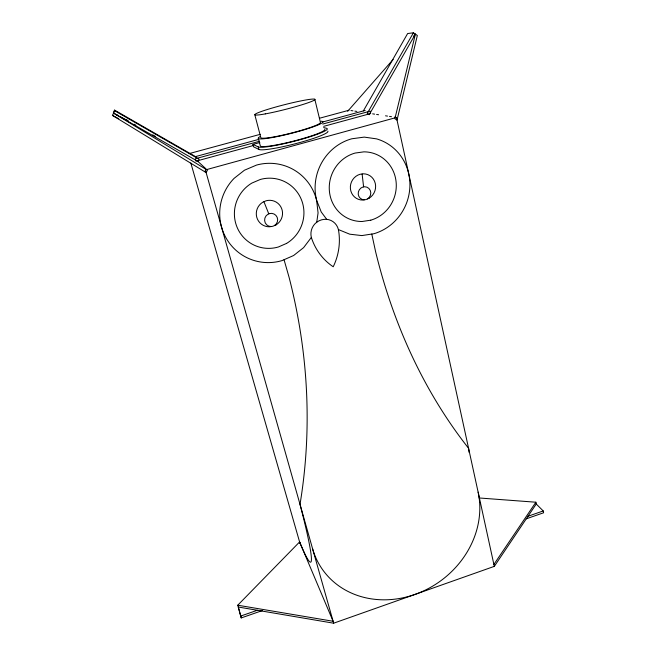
<?xml version="1.0" encoding="UTF-8"?>
<svg xmlns="http://www.w3.org/2000/svg" width="656" height="656" viewBox="0 0 656 656"><rect width="100%" height="100%" fill="white"/><g stroke="black" fill="none" stroke-linecap="round" stroke-linejoin="round"><path stroke-width="0.98" d="M316.733 222.327L318.07 212.913L316.594 200.187A49.536 47.101 -69.4 0 1 351.764 138.785L364.26 137.112L376.593 138.875A49.536 47.101 -69.4 0 1 409.902 186.14A49.536 47.101 -69.4 0 1 373.945 233.716L361.825 235.586L349.714 234.184L338.414 229.567A14.342 13.809 -58.4 0 0 328.738 219.67C323.875 218.505 318.677 220.088 315.142 223.589A14.342 13.809 -58.4 0 0 311.338 237.423L303.621 247.615L293.609 255.52L281.965 260.629A49.831 49.003 -61.9 0 1 226.394 238.554A49.831 49.003 -61.9 0 1 234.077 178.375L244.45 170.216L256.537 165.074A49.831 49.003 -61.9 0 1 316.594 200.187L321.243 212.003L326.778 219.432M395.117 117.719L415.387 34.128L413.362 36.441M196.39 157.112L114.579 110.118L113.381 112.324L113.619 113.111L206.583 169.674M207.452 170.199L206.123 172.585L112.406 115.366L114.841 110.856L114.579 110.118M205.984 168.846L197.907 161.425L199.112 159.252L114.841 110.856M363.367 110.897L407.638 33.538L413.419 32.8L417.347 35.457L397.019 120.081L394.871 118.711M413.419 32.8L367.221 113.422L369.205 114.677L415.387 34.128M262.482 610.523L241.228 617.919L238.325 607.038L333.65 623.2L494.312 566.366L536.239 504.013L535.886 502.217L479.028 497.961M493.894 564.431L535.886 502.217M347.664 111.29L393.149 59.466M241.228 617.919L237.751 605.217L299.595 541.946A159.465 8.954 72.8 0 0 300.013 504.341A828.151 659.034 12.6 0 0 289.042 277.185L284.048 259.71M526.21 518.83L543.594 512.779L543.242 510.958L536.239 504.013M240.645 616.074L257.365 610.269M528.014 516.247L543.242 510.958M494.312 566.366L396.454 117.465L205.369 169.937L333.65 623.2M327.795 131.126A35.826 3.961 -14.3 0 1 297.627 143.131A35.826 3.961 -14.3 0 1 258.907 149.429L253.601 146.846L252.954 144.402L259.85 142.524M253.077 145.607L196.013 161.179L195.324 158.752L259.514 141.27M323.687 126.346L370.648 113.537L370.107 111.151L322.711 124.058M189.19 153.594L260.211 134.332M319.398 118.269L348.992 110.241M195.529 156.595L258.653 139.416M322.768 121.975L365.187 110.438M350.96 110.544L352.928 110.839M354.896 111.143L356.864 111.438M372.633 113.841L374.617 114.144M376.601 114.447L378.586 114.751M385.531 115.809L387.524 116.104M389.508 116.407L391.493 116.711M394.469 117.162L396.454 117.465M237.751 605.217L333.1 621.265L299.595 541.946M323.646 127.576L326.458 128.273A35.859 3.87 -14.3 0 1 299.21 139.925A35.859 3.87 -14.3 0 1 258.243 146.903L252.954 144.402M112.406 115.366L118.695 118.72M116.301 114.554L118.08 115.505M119.859 116.465L127.887 120.778M113.619 113.111L197.907 161.425M126.288 119.728L128.01 120.712M134.111 124.214L135.882 125.23M152.709 134.874L155.365 136.399M204.68 171.208L206.123 172.585M263.933 201.712L268.796 213.881M190.814 162.975L300.087 543.652M258.308 138.26L260.301 145.829A33.292 3.6 -14.3 0 0 294.323 140.917A33.292 3.6 -14.3 0 0 324.736 129.257M258.243 146.903L258.907 149.429M254.799 114.71L260.817 137.621A30.783 3.091 -14.3 0 0 292.215 132.84A30.783 3.091 -14.3 0 0 320.399 122.311L314.823 99.318M371.78 234.053L375.585 251.625A612.163 477.24 -69.6 0 0 468.564 448.269A155.611 33.349 72.3 0 1 469.106 452.41M362.12 173.979L363.604 186.894M478.134 492.148A88.65 77.629 -35.9 0 1 413.952 594.787A88.65 77.629 -35.9 0 1 312.518 548.539M367.508 198.916A6.585 6.257 -68 0 0 364.67 186.747L363.03 186.985A6.585 6.257 -68 0 0 364.334 199.826M274.397 225.598A6.626 6.511 -58.4 0 0 269.452 213.594L267.869 214.282A6.626 6.511 -58.4 0 0 271.133 226.533M321.104 121.237A33.374 3.354 -14.3 0 1 290.247 133.619A33.374 3.354 -14.3 0 1 260.498 136.391M338.414 229.567A59.999 58.564 -50.4 0 1 333.215 266.771A59.573 56.588 -63.3 0 1 311.338 237.423M286.615 243.384L278.341 247A35.235 34.645 -61.9 0 1 237.054 227.206A35.235 34.645 -61.9 0 1 251.863 183.081L260.358 179.449A35.235 34.645 -61.9 0 1 301.317 199.449A35.235 34.645 -61.9 0 1 286.615 243.384M369.041 198.251L365.974 199.58L362.702 200.064A13.21 12.554 -69.3 0 1 350.419 188.756A13.21 12.554 -69.3 0 1 360.054 174.275L363.35 173.807A13.21 12.554 -69.3 0 1 375.281 183.45A13.21 12.554 -69.3 0 1 369.041 198.251M275.971 224.918L272.822 226.279L269.444 226.787A13.284 13.063 -61.8 0 1 262.867 202.171L266.041 200.802A13.284 13.063 -61.8 0 1 275.971 224.918M370.788 220.178L362.178 221.482A35.022 33.3 -69.3 0 1 329.435 191.519A35.022 33.3 -69.3 0 1 355.101 153.061L363.891 151.848A35.022 33.3 -69.3 0 1 396.109 181.901A35.022 33.3 -69.3 0 1 370.788 220.178M265.278 113.898A31.004 2.394 -14.3 0 0 314.396 100.073A31.004 2.394 -14.3 0 0 274.897 107.264A31.004 2.394 -14.3 0 0 265.278 113.898"/></g></svg>
